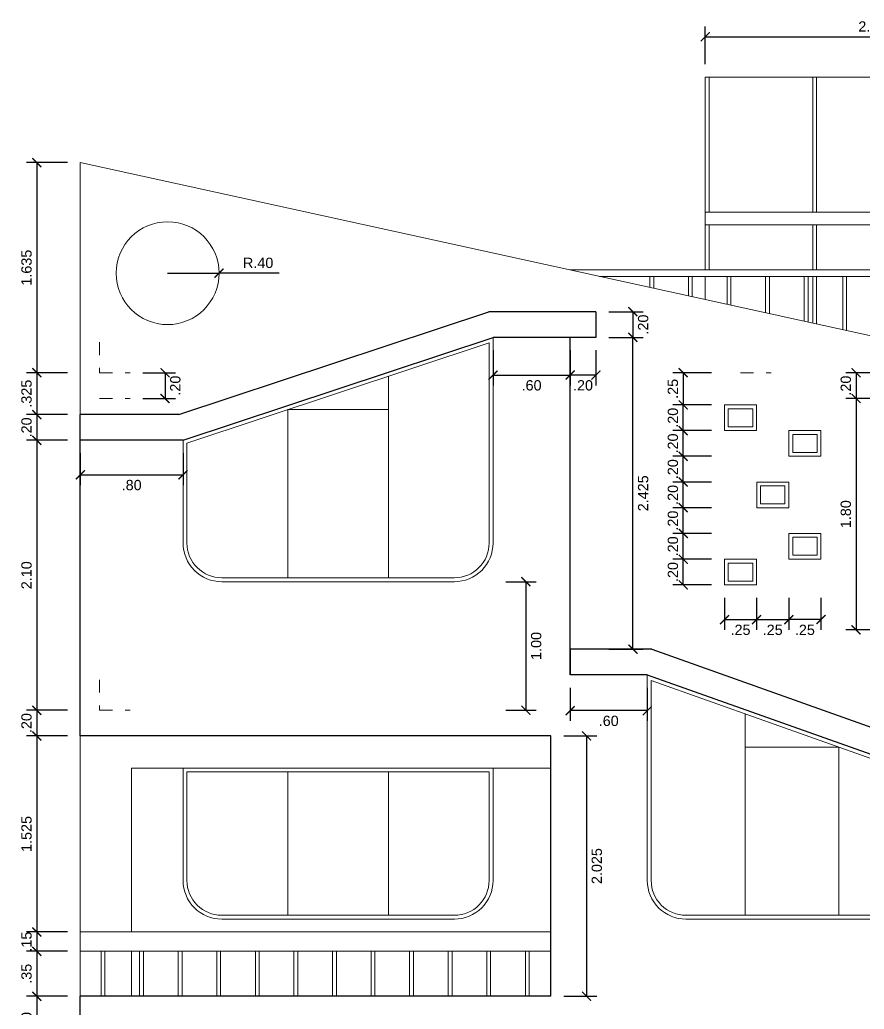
# Model space of a CAD drawing. Header units: millimetres. Extents: x 107 to 277, y 11 to 70.
# Drawn here: x 109.35 to 115.92, y 25.89 to 33.58 of the extents above; entities that cross this region are included whole.
import ezdxf

# ---------------------------------------------------------------- set-up
doc = ezdxf.new("R2010")
doc.units = ezdxf.units.MM
doc.header["$PDMODE"] = 32
doc.linetypes.add('HIDDEN2', pattern=[4.7625, 3.175, -1.5875])
doc.layers.get('0').update_dxf_attribs({"lineweight": 0})
doc.layers.get('Defpoints').update_dxf_attribs({"color": 167, "lineweight": 0})
for name, color, linetype, lineweight in [('A-Dims', 22, 'Continuous', 0), ('A-Elevation Medium', 30, 'Continuous', 30), ('A-Stair', 53, 'Continuous', 0), ('proyecciones', 33, 'HIDDEN2', 0)]:
    doc.layers.add(name, color=color, linetype=linetype, lineweight=lineweight)
doc.styles.add('ejes', font='swissel.ttf')
doc.dimstyles.new('DIM50', dxfattribs={"dimtxt": 0.08, "dimasz": 0.07, "dimexe": 0.08, "dimexo": 0.1, "dimgap": 0.04, "dimtad": 2, "dimzin": 4, "dimdsep": 46, "dimtxsty": 'ejes', "dimblk": 'ARCHTICK', "dimcen": 0.05, "dimadec": 0, "dimazin": 0, "dimtfac": 1, "dimtix": 1, "dimtmove": 0, "dimatfit": 3, "dimfxl": 0.08, "dimarcsym": 0})

# ---------------------------------------------------------------- blocks, each defined once
blk = doc.blocks.new('_ArchTick')
at = {"color": 0, "linetype": 'ByBlock', "const_width": 0.15}
blk.add_lwpolyline([(-0.5, -0.5), (0.5, 0.5)], dxfattribs=at)
blk = doc.blocks.new('*D372')
at = {"layer": 'A-Dims', "color": 0, "lineweight": -2}
for p, q in [((109.7198, 25.9879), (109.4022, 25.9879)), ((109.4822, 25.9879), (109.4822, 25.5879)), ((109.7198, 25.5879), (109.4022, 25.5879))]:
    blk.add_line(p, q, dxfattribs=at)
at = {"layer": 'Defpoints', "color": 0}
for p in [(109.8198, 25.9879), (109.4822, 25.5879), (109.8198, 25.5879)]:
    blk.add_point(p, dxfattribs=at)
at = {"layer": 'A-Dims', "color": 0, "lineweight": -2, "xscale": 0.07, "yscale": 0.07, "zscale": 0.07}
for p, rotation in [((109.4822, 25.9879), 90), ((109.4822, 25.5879), 270)]:
    blk.add_blockref('_ArchTick', p, dxfattribs=dict(at, rotation=rotation))
at = {"layer": 'A-Dims', "color": 0, "insert": (109.4022, 25.7879), "char_height": 0.08, "attachment_point": 5, "rotation": 90, "style": 'ejes'}
blk.add_mtext('.40', dxfattribs=at)
blk = doc.blocks.new('*D373')
at = {"layer": 'A-Dims', "color": 0, "lineweight": -2}
for p, q in [((109.7198, 26.3379), (109.4022, 26.3379)), ((109.4822, 26.3379), (109.4822, 25.9879)), ((109.7198, 25.9879), (109.4022, 25.9879))]:
    blk.add_line(p, q, dxfattribs=at)
at = {"layer": 'Defpoints', "color": 0}
for p in [(109.8198, 26.3379), (109.4822, 25.9879), (109.8198, 25.9879)]:
    blk.add_point(p, dxfattribs=at)
at = {"layer": 'A-Dims', "color": 0, "lineweight": -2, "xscale": 0.07, "yscale": 0.07, "zscale": 0.07}
for p, rotation in [((109.4822, 26.3379), 90), ((109.4822, 25.9879), 270)]:
    blk.add_blockref('_ArchTick', p, dxfattribs=dict(at, rotation=rotation))
at = {"layer": 'A-Dims', "color": 0, "insert": (109.4022, 26.1629), "char_height": 0.08, "attachment_point": 5, "rotation": 90, "style": 'ejes'}
blk.add_mtext('.35', dxfattribs=at)
blk = doc.blocks.new('*D374')
at = {"layer": 'A-Dims', "color": 0, "lineweight": -2}
for p, q in [((109.7198, 26.4879), (109.4022, 26.4879)), ((109.4822, 26.4879), (109.4822, 26.3379)), ((109.7198, 26.3379), (109.4022, 26.3379))]:
    blk.add_line(p, q, dxfattribs=at)
at = {"layer": 'Defpoints', "color": 0}
for p in [(109.8198, 26.4879), (109.4822, 26.3379), (109.8198, 26.3379)]:
    blk.add_point(p, dxfattribs=at)
at = {"layer": 'A-Dims', "color": 0, "lineweight": -2, "xscale": 0.07, "yscale": 0.07, "zscale": 0.07}
for p, rotation in [((109.4822, 26.4879), 270), ((109.4822, 26.3379), 90)]:
    blk.add_blockref('_ArchTick', p, dxfattribs=dict(at, rotation=rotation))
at = {"layer": 'A-Dims', "color": 0, "insert": (109.4022, 26.4129), "char_height": 0.08, "attachment_point": 5, "rotation": 90, "style": 'ejes'}
blk.add_mtext('.15', dxfattribs=at)
blk = doc.blocks.new('*D375')
at = {"layer": 'A-Dims', "color": 0, "lineweight": -2}
for p, q in [((109.7198, 28.0129), (109.4022, 28.0129)), ((109.4822, 28.0129), (109.4822, 26.4879)), ((109.7198, 26.4879), (109.4022, 26.4879))]:
    blk.add_line(p, q, dxfattribs=at)
at = {"layer": 'Defpoints', "color": 0}
for p in [(109.8198, 28.0129), (109.4822, 26.4879), (109.8198, 26.4879)]:
    blk.add_point(p, dxfattribs=at)
at = {"layer": 'A-Dims', "color": 0, "lineweight": -2, "xscale": 0.07, "yscale": 0.07, "zscale": 0.07}
for p, rotation in [((109.4822, 28.0129), 90), ((109.4822, 26.4879), 270)]:
    blk.add_blockref('_ArchTick', p, dxfattribs=dict(at, rotation=rotation))
at = {"layer": 'A-Dims', "color": 0, "insert": (109.4022, 27.2504), "char_height": 0.08, "attachment_point": 5, "rotation": 90, "style": 'ejes'}
blk.add_mtext('1.525', dxfattribs=at)
blk = doc.blocks.new('*D376')
at = {"layer": 'A-Dims', "color": 0, "lineweight": -2}
for p, q in [((109.7198, 30.3129), (109.4022, 30.3129)), ((109.4822, 30.3129), (109.4822, 28.2129)), ((109.7198, 28.2129), (109.4022, 28.2129))]:
    blk.add_line(p, q, dxfattribs=at)
at = {"layer": 'Defpoints', "color": 0}
for p in [(109.8198, 30.3129), (109.4822, 28.2129), (109.8198, 28.2129)]:
    blk.add_point(p, dxfattribs=at)
at = {"layer": 'A-Dims', "color": 0, "lineweight": -2, "xscale": 0.07, "yscale": 0.07, "zscale": 0.07}
for p, rotation in [((109.4822, 30.3129), 90), ((109.4822, 28.2129), 270)]:
    blk.add_blockref('_ArchTick', p, dxfattribs=dict(at, rotation=rotation))
at = {"layer": 'A-Dims', "color": 0, "insert": (109.4022, 29.2629), "char_height": 0.08, "attachment_point": 5, "rotation": 90, "style": 'ejes'}
blk.add_mtext('2.10', dxfattribs=at)
blk = doc.blocks.new('*D377')
at = {"layer": 'A-Dims', "color": 0, "lineweight": -2}
for p, q in [((109.7198, 28.2129), (109.4022, 28.2129)), ((109.4822, 28.2129), (109.4822, 28.0129)), ((109.7198, 28.0129), (109.4022, 28.0129))]:
    blk.add_line(p, q, dxfattribs=at)
at = {"layer": 'Defpoints', "color": 0}
for p in [(109.8198, 28.2129), (109.4822, 28.0129), (109.8198, 28.0129)]:
    blk.add_point(p, dxfattribs=at)
at = {"layer": 'A-Dims', "color": 0, "lineweight": -2, "xscale": 0.07, "yscale": 0.07, "zscale": 0.07}
for p, rotation in [((109.4822, 28.2129), 270), ((109.4822, 28.0129), 90)]:
    blk.add_blockref('_ArchTick', p, dxfattribs=dict(at, rotation=rotation))
at = {"layer": 'A-Dims', "color": 0, "insert": (109.4022, 28.1129), "char_height": 0.08, "attachment_point": 5, "rotation": 90, "style": 'ejes'}
blk.add_mtext('.20', dxfattribs=at)
blk = doc.blocks.new('*D378')
at = {"layer": 'A-Dims', "color": 0, "lineweight": -2}
for p, q in [((109.7198, 30.5129), (109.4022, 30.5129)), ((109.4822, 30.5129), (109.4822, 30.3129)), ((109.7198, 30.3129), (109.4022, 30.3129))]:
    blk.add_line(p, q, dxfattribs=at)
at = {"layer": 'Defpoints', "color": 0}
for p in [(109.8198, 30.5129), (109.4822, 30.3129), (109.8198, 30.3129)]:
    blk.add_point(p, dxfattribs=at)
at = {"layer": 'A-Dims', "color": 0, "lineweight": -2, "xscale": 0.07, "yscale": 0.07, "zscale": 0.07}
for p, rotation in [((109.4822, 30.5129), 270), ((109.4822, 30.3129), 90)]:
    blk.add_blockref('_ArchTick', p, dxfattribs=dict(at, rotation=rotation))
at = {"layer": 'A-Dims', "color": 0, "insert": (109.4022, 30.4129), "char_height": 0.08, "attachment_point": 5, "rotation": 90, "style": 'ejes'}
blk.add_mtext('.20', dxfattribs=at)
blk = doc.blocks.new('*D379')
at = {"layer": 'A-Dims', "color": 0, "lineweight": -2}
for p in [(110.4995, 31.6124), (111.3671, 31.6124)]:
    blk.add_line(p, (110.8995, 31.6124), dxfattribs=at)
at = {"layer": 'Defpoints', "color": 0}
for p in [(110.4995, 31.6124), (110.8995, 31.6124)]:
    blk.add_point(p, dxfattribs=at)
at = {"layer": 'A-Dims', "color": 0, "lineweight": -2, "xscale": 0.07, "yscale": 0.07, "zscale": 0.07, "rotation": 180.0000000000082}
blk.add_blockref('_ArchTick', (110.8995, 31.6124), dxfattribs=at)
at = {"layer": 'A-Dims', "color": 0, "insert": (111.2033, 31.6924), "char_height": 0.08, "attachment_point": 5, "style": 'ejes'}
blk.add_mtext('R.40', dxfattribs=at)
blk = doc.blocks.new('*D380')
at = {"layer": 'A-Dims', "color": 0, "lineweight": -2}
for p, q in [((113.9298, 31.3129), (114.1977, 31.3129)), ((114.1177, 31.3129), (114.1177, 31.1129)), ((113.9298, 31.1129), (114.1977, 31.1129))]:
    blk.add_line(p, q, dxfattribs=at)
at = {"layer": 'Defpoints', "color": 0}
for p in [(113.8298, 31.3129), (113.8298, 31.1129), (114.1177, 31.1129)]:
    blk.add_point(p, dxfattribs=at)
at = {"layer": 'A-Dims', "color": 0, "lineweight": -2, "xscale": 0.07, "yscale": 0.07, "zscale": 0.07}
for p, rotation in [((114.1177, 31.3129), 270), ((114.1177, 31.1129), 90)]:
    blk.add_blockref('_ArchTick', p, dxfattribs=dict(at, rotation=rotation))
at = {"layer": 'A-Dims', "color": 0, "insert": (114.1977, 31.2129), "char_height": 0.08, "attachment_point": 5, "rotation": 90, "style": 'ejes'}
blk.add_mtext('.20', dxfattribs=at)
blk = doc.blocks.new('*D381')
at = {"layer": 'A-Dims', "color": 0, "lineweight": -2}
for p, q in [((113.9298, 31.1129), (114.1977, 31.1129)), ((114.1177, 28.6879), (114.1177, 31.1129)), ((113.9298, 28.6879), (114.1977, 28.6879))]:
    blk.add_line(p, q, dxfattribs=at)
at = {"layer": 'Defpoints', "color": 0}
for p in [(113.8298, 31.1129), (114.1177, 31.1129), (113.8298, 28.6879)]:
    blk.add_point(p, dxfattribs=at)
at = {"layer": 'A-Dims', "color": 0, "lineweight": -2, "xscale": 0.07, "yscale": 0.07, "zscale": 0.07}
for p, rotation in [((114.1177, 31.1129), 90), ((114.1177, 28.6879), 270)]:
    blk.add_blockref('_ArchTick', p, dxfattribs=dict(at, rotation=rotation))
at = {"layer": 'A-Dims', "color": 0, "insert": (114.1977, 29.9004), "char_height": 0.08, "attachment_point": 5, "rotation": 90, "style": 'ejes'}
blk.add_mtext('2.425', dxfattribs=at)
blk = doc.blocks.new('*D382')
at = {"layer": 'A-Dims', "color": 0, "lineweight": -2}
for p, q in [((109.7198, 30.8379), (109.4022, 30.8379)), ((109.4822, 30.8379), (109.4822, 30.5129)), ((109.7198, 30.5129), (109.4022, 30.5129))]:
    blk.add_line(p, q, dxfattribs=at)
at = {"layer": 'Defpoints', "color": 0}
for p in [(109.8198, 30.8379), (109.4822, 30.5129), (109.8198, 30.5129)]:
    blk.add_point(p, dxfattribs=at)
at = {"layer": 'A-Dims', "color": 0, "lineweight": -2, "xscale": 0.07, "yscale": 0.07, "zscale": 0.07}
for p, rotation in [((109.4822, 30.8379), 90), ((109.4822, 30.5129), 270)]:
    blk.add_blockref('_ArchTick', p, dxfattribs=dict(at, rotation=rotation))
at = {"layer": 'A-Dims', "color": 0, "insert": (109.4022, 30.6754), "char_height": 0.08, "attachment_point": 5, "rotation": 90, "style": 'ejes'}
blk.add_mtext('.325', dxfattribs=at)
blk = doc.blocks.new('*D383')
at = {"layer": 'A-Dims', "color": 0, "lineweight": -2}
for p, q in [((110.3071, 30.8379), (110.5595, 30.8379)), ((110.4795, 30.8379), (110.4795, 30.6379)), ((110.3071, 30.6379), (110.5595, 30.6379))]:
    blk.add_line(p, q, dxfattribs=at)
at = {"layer": 'Defpoints', "color": 0}
for p in [(110.2071, 30.8379), (110.2071, 30.6379), (110.4795, 30.6379)]:
    blk.add_point(p, dxfattribs=at)
at = {"layer": 'A-Dims', "color": 0, "lineweight": -2, "xscale": 0.07, "yscale": 0.07, "zscale": 0.07}
for p, rotation in [((110.4795, 30.8379), 270), ((110.4795, 30.6379), 90)]:
    blk.add_blockref('_ArchTick', p, dxfattribs=dict(at, rotation=rotation))
at = {"layer": 'A-Dims', "color": 0, "insert": (110.5595, 30.7379), "char_height": 0.08, "attachment_point": 5, "rotation": 90, "style": 'ejes'}
blk.add_mtext('.20', dxfattribs=at)
blk = doc.blocks.new('*D384')
at = {"layer": 'A-Dims', "color": 0, "lineweight": -2}
for p, q in [((109.7198, 32.473), (109.4022, 32.473)), ((109.4822, 32.473), (109.4822, 30.8379)), ((109.7198, 30.8379), (109.4022, 30.8379))]:
    blk.add_line(p, q, dxfattribs=at)
at = {"layer": 'Defpoints', "color": 0}
for p in [(109.8198, 32.473), (109.4822, 30.8379), (109.8198, 30.8379)]:
    blk.add_point(p, dxfattribs=at)
at = {"layer": 'A-Dims', "color": 0, "lineweight": -2, "xscale": 0.07, "yscale": 0.07, "zscale": 0.07}
for p, rotation in [((109.4822, 32.473), 90), ((109.4822, 30.8379), 270)]:
    blk.add_blockref('_ArchTick', p, dxfattribs=dict(at, rotation=rotation))
at = {"layer": 'A-Dims', "color": 0, "insert": (109.4022, 31.6554), "char_height": 0.08, "attachment_point": 5, "rotation": 90, "style": 'ejes'}
blk.add_mtext('1.635', dxfattribs=at)
blk = doc.blocks.new('*D387')
at = {"layer": 'A-Dims', "color": 0, "lineweight": -2}
for p, q in [((115.9805, 30.6379), (115.7737, 30.6379)), ((115.8537, 30.6379), (115.8537, 28.8379)), ((115.9805, 28.8379), (115.7737, 28.8379))]:
    blk.add_line(p, q, dxfattribs=at)
at = {"layer": 'Defpoints', "color": 0}
for p in [(116.0805, 30.6379), (115.8537, 28.8379), (116.0805, 28.8379)]:
    blk.add_point(p, dxfattribs=at)
at = {"layer": 'A-Dims', "color": 0, "lineweight": -2, "xscale": 0.07, "yscale": 0.07, "zscale": 0.07}
for p, rotation in [((115.8537, 30.6379), 90), ((115.8537, 28.8379), 270)]:
    blk.add_blockref('_ArchTick', p, dxfattribs=dict(at, rotation=rotation))
at = {"layer": 'A-Dims', "color": 0, "insert": (115.7737, 29.7379), "char_height": 0.08, "attachment_point": 5, "rotation": 90, "style": 'ejes'}
blk.add_mtext('1.80', dxfattribs=at)
blk = doc.blocks.new('*D388')
at = {"layer": 'A-Dims', "color": 0, "lineweight": -2}
for p, q in [((116.0062, 30.8379), (115.7737, 30.8379)), ((115.8537, 30.8379), (115.8537, 30.6379)), ((116.0062, 30.6379), (115.7737, 30.6379))]:
    blk.add_line(p, q, dxfattribs=at)
at = {"layer": 'Defpoints', "color": 0}
for p in [(116.1062, 30.8379), (115.8537, 30.6379), (116.1062, 30.6379)]:
    blk.add_point(p, dxfattribs=at)
at = {"layer": 'A-Dims', "color": 0, "lineweight": -2, "xscale": 0.07, "yscale": 0.07, "zscale": 0.07}
for p, rotation in [((115.8537, 30.8379), 270), ((115.8537, 30.6379), 90)]:
    blk.add_blockref('_ArchTick', p, dxfattribs=dict(at, rotation=rotation))
at = {"layer": 'A-Dims', "color": 0, "insert": (115.7737, 30.7379), "char_height": 0.08, "attachment_point": 5, "rotation": 90, "style": 'ejes'}
blk.add_mtext('.20', dxfattribs=at)
blk = doc.blocks.new('*D389')
at = {"layer": 'A-Dims', "color": 0, "lineweight": -2}
for p, q in [((114.7298, 30.8379), (114.429, 30.8379)), ((114.509, 30.8379), (114.509, 30.5879)), ((114.7298, 30.5879), (114.429, 30.5879))]:
    blk.add_line(p, q, dxfattribs=at)
at = {"layer": 'Defpoints', "color": 0}
for p in [(114.8298, 30.8379), (114.509, 30.5879), (114.8298, 30.5879)]:
    blk.add_point(p, dxfattribs=at)
at = {"layer": 'A-Dims', "color": 0, "lineweight": -2, "xscale": 0.07, "yscale": 0.07, "zscale": 0.07}
for p, rotation in [((114.509, 30.8379), 90), ((114.509, 30.5879), 270)]:
    blk.add_blockref('_ArchTick', p, dxfattribs=dict(at, rotation=rotation))
at = {"layer": 'A-Dims', "color": 0, "insert": (114.429, 30.7129), "char_height": 0.08, "attachment_point": 5, "rotation": 90, "style": 'ejes'}
blk.add_mtext('.25', dxfattribs=at)
blk = doc.blocks.new('*D390')
at = {"layer": 'A-Dims', "color": 0, "lineweight": -2}
for p, q in [((114.7298, 30.5879), (114.429, 30.5879)), ((114.509, 30.3879), (114.509, 30.5879)), ((114.7298, 30.3879), (114.429, 30.3879))]:
    blk.add_line(p, q, dxfattribs=at)
at = {"layer": 'Defpoints', "color": 0}
for p in [(114.509, 30.5879), (114.8298, 30.5879), (114.8298, 30.3879)]:
    blk.add_point(p, dxfattribs=at)
at = {"layer": 'A-Dims', "color": 0, "lineweight": -2, "xscale": 0.07, "yscale": 0.07, "zscale": 0.07}
for p, rotation in [((114.509, 30.5879), 270), ((114.509, 30.3879), 90)]:
    blk.add_blockref('_ArchTick', p, dxfattribs=dict(at, rotation=rotation))
at = {"layer": 'A-Dims', "color": 0, "insert": (114.429, 30.4879), "char_height": 0.08, "attachment_point": 5, "rotation": 90, "style": 'ejes'}
blk.add_mtext('.20', dxfattribs=at)
blk = doc.blocks.new('*D391')
at = {"layer": 'A-Dims', "color": 0, "lineweight": -2}
for p, q in [((114.7298, 30.3879), (114.429, 30.3879)), ((114.509, 30.1879), (114.509, 30.3879)), ((114.7298, 30.1879), (114.429, 30.1879))]:
    blk.add_line(p, q, dxfattribs=at)
at = {"layer": 'Defpoints', "color": 0}
for p in [(114.509, 30.3879), (114.8298, 30.3879), (114.8298, 30.1879)]:
    blk.add_point(p, dxfattribs=at)
at = {"layer": 'A-Dims', "color": 0, "lineweight": -2, "xscale": 0.07, "yscale": 0.07, "zscale": 0.07}
for p, rotation in [((114.509, 30.3879), 270), ((114.509, 30.1879), 90)]:
    blk.add_blockref('_ArchTick', p, dxfattribs=dict(at, rotation=rotation))
at = {"layer": 'A-Dims', "color": 0, "insert": (114.429, 30.2879), "char_height": 0.08, "attachment_point": 5, "rotation": 90, "style": 'ejes'}
blk.add_mtext('.20', dxfattribs=at)
blk = doc.blocks.new('*D392')
at = {"layer": 'A-Dims', "color": 0, "lineweight": -2}
for p, q in [((114.7298, 30.1879), (114.429, 30.1879)), ((114.509, 29.9879), (114.509, 30.1879)), ((114.7298, 29.9879), (114.429, 29.9879))]:
    blk.add_line(p, q, dxfattribs=at)
at = {"layer": 'Defpoints', "color": 0}
for p in [(114.509, 30.1879), (114.8298, 30.1879), (114.8298, 29.9879)]:
    blk.add_point(p, dxfattribs=at)
at = {"layer": 'A-Dims', "color": 0, "lineweight": -2, "xscale": 0.07, "yscale": 0.07, "zscale": 0.07}
for p, rotation in [((114.509, 30.1879), 270), ((114.509, 29.9879), 90)]:
    blk.add_blockref('_ArchTick', p, dxfattribs=dict(at, rotation=rotation))
at = {"layer": 'A-Dims', "color": 0, "insert": (114.429, 30.0879), "char_height": 0.08, "attachment_point": 5, "rotation": 90, "style": 'ejes'}
blk.add_mtext('.20', dxfattribs=at)
blk = doc.blocks.new('*D393')
at = {"layer": 'A-Dims', "color": 0, "lineweight": -2}
for p, q in [((114.7298, 29.9879), (114.429, 29.9879)), ((114.509, 29.7879), (114.509, 29.9879)), ((114.7298, 29.7879), (114.429, 29.7879))]:
    blk.add_line(p, q, dxfattribs=at)
at = {"layer": 'Defpoints', "color": 0}
for p in [(114.509, 29.9879), (114.8298, 29.9879), (114.8298, 29.7879)]:
    blk.add_point(p, dxfattribs=at)
at = {"layer": 'A-Dims', "color": 0, "lineweight": -2, "xscale": 0.07, "yscale": 0.07, "zscale": 0.07}
for p, rotation in [((114.509, 29.9879), 270), ((114.509, 29.7879), 90)]:
    blk.add_blockref('_ArchTick', p, dxfattribs=dict(at, rotation=rotation))
at = {"layer": 'A-Dims', "color": 0, "insert": (114.429, 29.8879), "char_height": 0.08, "attachment_point": 5, "rotation": 90, "style": 'ejes'}
blk.add_mtext('.20', dxfattribs=at)
blk = doc.blocks.new('*D394')
at = {"layer": 'A-Dims', "color": 0, "lineweight": -2}
for p, q in [((114.7298, 29.7879), (114.429, 29.7879)), ((114.509, 29.5879), (114.509, 29.7879)), ((114.7298, 29.5879), (114.429, 29.5879))]:
    blk.add_line(p, q, dxfattribs=at)
at = {"layer": 'Defpoints', "color": 0}
for p in [(114.509, 29.7879), (114.8298, 29.7879), (114.8298, 29.5879)]:
    blk.add_point(p, dxfattribs=at)
at = {"layer": 'A-Dims', "color": 0, "lineweight": -2, "xscale": 0.07, "yscale": 0.07, "zscale": 0.07}
for p, rotation in [((114.509, 29.7879), 270), ((114.509, 29.5879), 90)]:
    blk.add_blockref('_ArchTick', p, dxfattribs=dict(at, rotation=rotation))
at = {"layer": 'A-Dims', "color": 0, "insert": (114.429, 29.6879), "char_height": 0.08, "attachment_point": 5, "rotation": 90, "style": 'ejes'}
blk.add_mtext('.20', dxfattribs=at)
blk = doc.blocks.new('*D395')
at = {"layer": 'A-Dims', "color": 0, "lineweight": -2}
for p, q in [((114.7298, 29.5879), (114.429, 29.5879)), ((114.509, 29.3879), (114.509, 29.5879)), ((114.7298, 29.3879), (114.429, 29.3879))]:
    blk.add_line(p, q, dxfattribs=at)
at = {"layer": 'Defpoints', "color": 0}
for p in [(114.509, 29.5879), (114.8298, 29.5879), (114.8298, 29.3879)]:
    blk.add_point(p, dxfattribs=at)
at = {"layer": 'A-Dims', "color": 0, "lineweight": -2, "xscale": 0.07, "yscale": 0.07, "zscale": 0.07}
for p, rotation in [((114.509, 29.5879), 270), ((114.509, 29.3879), 90)]:
    blk.add_blockref('_ArchTick', p, dxfattribs=dict(at, rotation=rotation))
at = {"layer": 'A-Dims', "color": 0, "insert": (114.429, 29.4879), "char_height": 0.08, "attachment_point": 5, "rotation": 90, "style": 'ejes'}
blk.add_mtext('.20', dxfattribs=at)
blk = doc.blocks.new('*D396')
at = {"layer": 'A-Dims', "color": 0, "lineweight": -2}
for p, q in [((114.7298, 29.3879), (114.429, 29.3879)), ((114.509, 29.1879), (114.509, 29.3879)), ((114.7298, 29.1879), (114.429, 29.1879))]:
    blk.add_line(p, q, dxfattribs=at)
at = {"layer": 'Defpoints', "color": 0}
for p in [(114.509, 29.3879), (114.8298, 29.3879), (114.8298, 29.1879)]:
    blk.add_point(p, dxfattribs=at)
at = {"layer": 'A-Dims', "color": 0, "lineweight": -2, "xscale": 0.07, "yscale": 0.07, "zscale": 0.07}
for p, rotation in [((114.509, 29.3879), 270), ((114.509, 29.1879), 90)]:
    blk.add_blockref('_ArchTick', p, dxfattribs=dict(at, rotation=rotation))
at = {"layer": 'A-Dims', "color": 0, "insert": (114.429, 29.2879), "char_height": 0.08, "attachment_point": 5, "rotation": 90, "style": 'ejes'}
blk.add_mtext('.20', dxfattribs=at)
blk = doc.blocks.new('*D397')
at = {"layer": 'A-Dims', "color": 0, "lineweight": -2}
for p, q in [((115.3303, 29.0879), (115.3303, 28.8377)), ((115.5803, 29.0879), (115.5803, 28.8377)), ((115.5803, 28.9177), (115.3303, 28.9177))]:
    blk.add_line(p, q, dxfattribs=at)
at = {"layer": 'Defpoints', "color": 0}
for p in [(115.3303, 29.1879), (115.5803, 29.1879), (115.3303, 28.9177)]:
    blk.add_point(p, dxfattribs=at)
at = {"layer": 'A-Dims', "color": 0, "lineweight": -2, "xscale": 0.07, "yscale": 0.07, "zscale": 0.07, "rotation": 180}
blk.add_blockref('_ArchTick', (115.3303, 28.9177), dxfattribs=at)
at = {"layer": 'A-Dims', "color": 0, "lineweight": -2, "xscale": 0.07, "yscale": 0.07, "zscale": 0.07}
blk.add_blockref('_ArchTick', (115.5803, 28.9177), dxfattribs=at)
at = {"layer": 'A-Dims', "color": 0, "insert": (115.4553, 28.8377), "char_height": 0.08, "attachment_point": 5, "style": 'ejes'}
blk.add_mtext('.25', dxfattribs=at)
blk = doc.blocks.new('*D398')
at = {"layer": 'A-Dims', "color": 0, "lineweight": -2}
for p, q in [((115.0798, 29.0879), (115.0798, 28.8377)), ((115.3303, 29.0879), (115.3303, 28.8377)), ((115.0798, 28.9177), (115.3303, 28.9177))]:
    blk.add_line(p, q, dxfattribs=at)
at = {"layer": 'Defpoints', "color": 0}
for p in [(115.0798, 29.1879), (115.3303, 29.1879), (115.3303, 28.9177)]:
    blk.add_point(p, dxfattribs=at)
at = {"layer": 'A-Dims', "color": 0, "lineweight": -2, "xscale": 0.07, "yscale": 0.07, "zscale": 0.07, "rotation": 180}
blk.add_blockref('_ArchTick', (115.0798, 28.9177), dxfattribs=at)
at = {"layer": 'A-Dims', "color": 0, "lineweight": -2, "xscale": 0.07, "yscale": 0.07, "zscale": 0.07}
blk.add_blockref('_ArchTick', (115.3303, 28.9177), dxfattribs=at)
at = {"layer": 'A-Dims', "color": 0, "insert": (115.2051, 28.8377), "char_height": 0.08, "attachment_point": 5, "style": 'ejes'}
blk.add_mtext('.25', dxfattribs=at)
blk = doc.blocks.new('*D399')
at = {"layer": 'A-Dims', "color": 0, "lineweight": -2}
for p, q in [((114.8298, 29.0879), (114.8298, 28.8377)), ((115.0798, 29.0879), (115.0798, 28.8377)), ((114.8298, 28.9177), (115.0798, 28.9177))]:
    blk.add_line(p, q, dxfattribs=at)
at = {"layer": 'Defpoints', "color": 0}
for p in [(114.8298, 29.1879), (115.0798, 29.1879), (115.0798, 28.9177)]:
    blk.add_point(p, dxfattribs=at)
at = {"layer": 'A-Dims', "color": 0, "lineweight": -2, "xscale": 0.07, "yscale": 0.07, "zscale": 0.07, "rotation": 180}
blk.add_blockref('_ArchTick', (114.8298, 28.9177), dxfattribs=at)
at = {"layer": 'A-Dims', "color": 0, "lineweight": -2, "xscale": 0.07, "yscale": 0.07, "zscale": 0.07}
blk.add_blockref('_ArchTick', (115.0798, 28.9177), dxfattribs=at)
at = {"layer": 'A-Dims', "color": 0, "insert": (114.9548, 28.8377), "char_height": 0.08, "attachment_point": 5, "style": 'ejes'}
blk.add_mtext('.25', dxfattribs=at)
blk = doc.blocks.new('*D406')
at = {"layer": 'A-Dims', "color": 0, "lineweight": -2}
for p, q in [((114.6798, 33.2379), (114.6798, 33.5312)), ((117.2798, 33.2379), (117.2798, 33.5312)), ((114.6798, 33.4512), (117.2798, 33.4512))]:
    blk.add_line(p, q, dxfattribs=at)
at = {"layer": 'Defpoints', "color": 0}
for p in [(117.2798, 33.4512), (114.6798, 33.1379), (117.2798, 33.1379)]:
    blk.add_point(p, dxfattribs=at)
at = {"layer": 'A-Dims', "color": 0, "lineweight": -2, "xscale": 0.07, "yscale": 0.07, "zscale": 0.07, "rotation": 180}
blk.add_blockref('_ArchTick', (114.6798, 33.4512), dxfattribs=at)
at = {"layer": 'A-Dims', "color": 0, "lineweight": -2, "xscale": 0.07, "yscale": 0.07, "zscale": 0.07}
blk.add_blockref('_ArchTick', (117.2798, 33.4512), dxfattribs=at)
at = {"layer": 'A-Dims', "color": 0, "insert": (115.9798, 33.5312), "char_height": 0.08, "attachment_point": 5, "style": 'ejes'}
blk.add_mtext('2.60', dxfattribs=at)
blk = doc.blocks.new('*D407')
at = {"layer": 'A-Dims', "color": 0, "lineweight": -2}
for p, q in [((113.5798, 28.0129), (113.8374, 28.0129)), ((113.7574, 28.0129), (113.7574, 25.9879)), ((113.5798, 25.9879), (113.8374, 25.9879))]:
    blk.add_line(p, q, dxfattribs=at)
at = {"layer": 'Defpoints', "color": 0}
for p in [(113.4798, 28.0129), (113.4798, 25.9879), (113.7574, 25.9879)]:
    blk.add_point(p, dxfattribs=at)
at = {"layer": 'A-Dims', "color": 0, "lineweight": -2, "xscale": 0.07, "yscale": 0.07, "zscale": 0.07}
for p, rotation in [((113.7574, 28.0129), 90), ((113.7574, 25.9879), 270)]:
    blk.add_blockref('_ArchTick', p, dxfattribs=dict(at, rotation=rotation))
at = {"layer": 'A-Dims', "color": 0, "insert": (113.8374, 27.0004), "char_height": 0.08, "attachment_point": 5, "rotation": 90, "style": 'ejes'}
blk.add_mtext('2.025', dxfattribs=at)
blk = doc.blocks.new('*D408')
at = {"layer": 'A-Dims', "color": 0, "lineweight": -2}
for p, q in [((109.8198, 30.2129), (109.8198, 29.9639)), ((110.6198, 30.2129), (110.6198, 29.9639)), ((109.8198, 30.0439), (110.6198, 30.0439))]:
    blk.add_line(p, q, dxfattribs=at)
at = {"layer": 'Defpoints', "color": 0}
for p in [(109.8198, 30.3129), (110.6198, 30.3129), (110.6198, 30.0439)]:
    blk.add_point(p, dxfattribs=at)
at = {"layer": 'A-Dims', "color": 0, "lineweight": -2, "xscale": 0.07, "yscale": 0.07, "zscale": 0.07, "rotation": 180}
blk.add_blockref('_ArchTick', (109.8198, 30.0439), dxfattribs=at)
at = {"layer": 'A-Dims', "color": 0, "lineweight": -2, "xscale": 0.07, "yscale": 0.07, "zscale": 0.07}
blk.add_blockref('_ArchTick', (110.6198, 30.0439), dxfattribs=at)
at = {"layer": 'A-Dims', "color": 0, "insert": (110.2198, 29.9639), "char_height": 0.08, "attachment_point": 5, "style": 'ejes'}
blk.add_mtext('.80', dxfattribs=at)
blk = doc.blocks.new('*D409')
at = {"layer": 'A-Dims', "color": 0, "lineweight": -2}
for p, q in [((113.0298, 31.0129), (113.0298, 30.7398)), ((113.6298, 31.0129), (113.6298, 30.7398)), ((113.0298, 30.8198), (113.6298, 30.8198))]:
    blk.add_line(p, q, dxfattribs=at)
at = {"layer": 'Defpoints', "color": 0}
for p in [(113.0298, 31.1129), (113.6298, 31.1129), (113.6298, 30.8198)]:
    blk.add_point(p, dxfattribs=at)
at = {"layer": 'A-Dims', "color": 0, "lineweight": -2, "xscale": 0.07, "yscale": 0.07, "zscale": 0.07, "rotation": 180}
blk.add_blockref('_ArchTick', (113.0298, 30.8198), dxfattribs=at)
at = {"layer": 'A-Dims', "color": 0, "lineweight": -2, "xscale": 0.07, "yscale": 0.07, "zscale": 0.07}
blk.add_blockref('_ArchTick', (113.6298, 30.8198), dxfattribs=at)
at = {"layer": 'A-Dims', "color": 0, "insert": (113.3298, 30.7398), "char_height": 0.08, "attachment_point": 5, "style": 'ejes'}
blk.add_mtext('.60', dxfattribs=at)
blk = doc.blocks.new('*D410')
at = {"layer": 'A-Dims', "color": 0, "lineweight": -2}
for p, q in [((113.6298, 31.0129), (113.6298, 30.7398)), ((113.8298, 31.0129), (113.8298, 30.7398)), ((113.8298, 30.8198), (113.6298, 30.8198))]:
    blk.add_line(p, q, dxfattribs=at)
at = {"layer": 'Defpoints', "color": 0}
for p in [(113.6298, 31.1129), (113.8298, 31.1129), (113.6298, 30.8198)]:
    blk.add_point(p, dxfattribs=at)
at = {"layer": 'A-Dims', "color": 0, "lineweight": -2, "xscale": 0.07, "yscale": 0.07, "zscale": 0.07}
blk.add_blockref('_ArchTick', (113.6298, 30.8198), dxfattribs=at)
at = {"layer": 'A-Dims', "color": 0, "lineweight": -2, "xscale": 0.07, "yscale": 0.07, "zscale": 0.07, "rotation": 180}
blk.add_blockref('_ArchTick', (113.8298, 30.8198), dxfattribs=at)
at = {"layer": 'A-Dims', "color": 0, "insert": (113.7298, 30.7398), "char_height": 0.08, "attachment_point": 5, "style": 'ejes'}
blk.add_mtext('.20', dxfattribs=at)
blk = doc.blocks.new('*D411')
at = {"layer": 'A-Dims', "color": 0, "lineweight": -2}
for p, q in [((113.6298, 28.3879), (113.6298, 28.1296)), ((114.2298, 28.3879), (114.2298, 28.1296)), ((114.2298, 28.2096), (113.6298, 28.2096))]:
    blk.add_line(p, q, dxfattribs=at)
at = {"layer": 'Defpoints', "color": 0}
for p in [(113.6298, 28.4879), (114.2298, 28.4879), (113.6298, 28.2096)]:
    blk.add_point(p, dxfattribs=at)
at = {"layer": 'A-Dims', "color": 0, "lineweight": -2, "xscale": 0.07, "yscale": 0.07, "zscale": 0.07, "rotation": 180}
blk.add_blockref('_ArchTick', (113.6298, 28.2096), dxfattribs=at)
at = {"layer": 'A-Dims', "color": 0, "lineweight": -2, "xscale": 0.07, "yscale": 0.07, "zscale": 0.07}
blk.add_blockref('_ArchTick', (114.2298, 28.2096), dxfattribs=at)
at = {"layer": 'A-Dims', "color": 0, "insert": (113.9298, 28.1296), "char_height": 0.08, "attachment_point": 5, "style": 'ejes'}
blk.add_mtext('.60', dxfattribs=at)
blk = doc.blocks.new('*D416')
at = {"layer": 'A-Dims', "color": 0, "lineweight": -2}
for p, q in [((113.1298, 29.2129), (113.3658, 29.2129)), ((113.2858, 29.2129), (113.2858, 28.2129)), ((113.1298, 28.2129), (113.3658, 28.2129))]:
    blk.add_line(p, q, dxfattribs=at)
at = {"layer": 'Defpoints', "color": 0}
for p in [(113.0298, 29.2129), (113.0298, 28.2129), (113.2858, 28.2129)]:
    blk.add_point(p, dxfattribs=at)
at = {"layer": 'A-Dims', "color": 0, "lineweight": -2, "xscale": 0.07, "yscale": 0.07, "zscale": 0.07}
for p, rotation in [((113.2858, 29.2129), 90), ((113.2858, 28.2129), 270)]:
    blk.add_blockref('_ArchTick', p, dxfattribs=dict(at, rotation=rotation))
at = {"layer": 'A-Dims', "color": 0, "insert": (113.3658, 28.7129), "char_height": 0.08, "attachment_point": 5, "rotation": 90, "style": 'ejes'}
blk.add_mtext('1.00', dxfattribs=at)

msp = doc.modelspace()

# ---------------------------------------------------------------- linework, layer by layer
at = {"layer": 'A-Elevation Medium'}
for p, q in [((110.5875, 30.5129), (112.9975, 31.3129)), ((113.8298, 31.3129), (112.9975, 31.3129)), ((113.8298, 31.3129), (113.8298, 31.1129)), ((110.6198, 30.3129), (113.0298, 31.1129)), ((113.8298, 31.1129), (113.0298, 31.1129)), ((113.6298, 28.4879), (113.6298, 31.1129)), ((109.8198, 28.0129), (109.8198, 30.5129)), ((110.5875, 30.5129), (109.8198, 30.5129)), ((110.6198, 30.3129), (109.8198, 30.3129)), ((114.2643, 28.6879), (113.6298, 28.6879)), ((113.6298, 28.6879), (113.6298, 28.4879)), ((114.2643, 28.6879), (116.5143, 27.8879)), ((114.2298, 28.4879), (113.6298, 28.4879)), ((114.2298, 28.4879), (116.4798, 27.6879)), ((113.4798, 28.0129), (109.8198, 28.0129)), ((113.4798, 25.9879), (113.4798, 28.0129)), ((113.4798, 25.9879), (109.8198, 25.9879)), ((109.8198, 25.3879), (109.8198, 25.9879))]:
    msp.add_line(p, q, dxfattribs=at)
at = {"layer": 'A-Stair', "color": 207}
for p, q in [((114.6798, 32.0879), (114.6798, 33.1379)), ((114.6798, 33.1379), (117.2798, 33.1379)), ((114.7098, 32.0879), (114.7098, 33.1379)), ((115.5165, 32.0879), (115.5165, 33.1379)), ((115.5465, 32.0879), (115.5465, 33.1379)), ((114.6798, 32.0879), (114.6798, 31.9879)), ((114.6798, 32.0879), (117.2798, 32.0879)), ((114.6798, 31.9879), (114.6798, 31.6379)), ((114.6798, 31.9879), (117.2798, 31.9879)), ((114.7098, 31.9879), (114.7098, 31.6379)), ((115.5165, 31.6379), (115.5165, 31.9879)), ((115.5465, 31.6379), (115.5465, 31.9879)), ((114.6798, 31.5879), (114.6798, 31.4077)), ((115.5165, 31.2244), (115.5165, 31.5879)), ((115.5465, 31.2178), (115.5465, 31.5879))]:
    msp.add_line(p, q, dxfattribs=at)
at = {"layer": 'A-Stair', "color": 53}
for p, q in [((109.8198, 30.5129), (109.8198, 32.473)), ((109.8198, 32.473), (117.2798, 30.8379)), ((109.8198, 25.9879), (109.8198, 28.0129)), ((113.4798, 27.7629), (110.2194, 27.7629)), ((110.2194, 26.4879), (110.2194, 27.7629)), ((110.2194, 25.9879), (110.2194, 26.3379))]:
    msp.add_line(p, q, dxfattribs=at)
at = {"layer": 'A-Stair', "color": 127}
for p, q in [((117.2798, 31.6379), (113.6298, 31.6379)), ((117.2798, 31.5879), (113.858, 31.5879)), ((114.2498, 31.502), (114.2498, 31.5879)), ((114.2798, 31.4954), (114.2798, 31.5879)), ((114.5498, 31.4362), (114.5498, 31.5879)), ((114.5798, 31.4297), (114.5798, 31.5879)), ((114.8498, 31.3705), (114.8498, 31.5879)), ((114.8798, 31.3639), (114.8798, 31.5879)), ((115.1498, 31.3047), (115.1498, 31.5879)), ((115.1798, 31.2982), (115.1798, 31.5879)), ((115.4498, 31.239), (115.4498, 31.5879)), ((115.4798, 31.2324), (115.4798, 31.5879)), ((115.7498, 31.1732), (115.7498, 31.5879)), ((115.7798, 31.1667), (115.7798, 31.5879)), ((113.4798, 26.4879), (109.8198, 26.4879)), ((113.4798, 26.3379), (109.8198, 26.3379)), ((109.9816, 25.9879), (109.9816, 26.3379)), ((110.0116, 25.9879), (110.0116, 26.3379)), ((110.2816, 25.9879), (110.2816, 26.3379)), ((110.3116, 25.9879), (110.3116, 26.3379)), ((110.5816, 25.9879), (110.5816, 26.3379)), ((110.6116, 25.9879), (110.6116, 26.3379)), ((110.8816, 25.9879), (110.8816, 26.3379)), ((110.9116, 25.9879), (110.9116, 26.3379)), ((111.1816, 25.9879), (111.1816, 26.3379)), ((111.2116, 25.9879), (111.2116, 26.3379)), ((111.4816, 25.9879), (111.4816, 26.3379)), ((111.5116, 25.9879), (111.5116, 26.3379)), ((111.7816, 25.9879), (111.7816, 26.3379)), ((111.8116, 25.9879), (111.8116, 26.3379)), ((112.0816, 25.9879), (112.0816, 26.3379)), ((112.1116, 25.9879), (112.1116, 26.3379)), ((112.3816, 25.9879), (112.3816, 26.3379)), ((112.4116, 25.9879), (112.4116, 26.3379)), ((112.6816, 25.9879), (112.6816, 26.3379)), ((112.7116, 25.9879), (112.7116, 26.3379)), ((112.9816, 25.9879), (112.9816, 26.3379)), ((113.0116, 25.9879), (113.0116, 26.3379)), ((113.2816, 25.9879), (113.2816, 26.3379)), ((113.3116, 25.9879), (113.3116, 26.3379))]:
    msp.add_line(p, q, dxfattribs=at)
at = {"layer": 'A-Stair'}
for p, q in [((112.2165, 30.8113), (112.2165, 29.2429)), ((111.4332, 30.5513), (111.4332, 29.2429)), ((111.4332, 30.5513), (112.2165, 30.5513)), ((114.9898, 28.1858), (114.9898, 26.6179)), ((115.7198, 27.9263), (114.9898, 27.9263)), ((115.7198, 27.9263), (115.7198, 26.6179)), ((111.4332, 27.7329), (111.4332, 26.6179)), ((112.2165, 27.7329), (112.2165, 26.6179))]:
    msp.add_line(p, q, dxfattribs=at)
at = {"layer": 'A-Stair', "color": 13}
for points in [[(113.0298, 31.1129), (113.0298, 29.5129, -0.414214), (112.7298, 29.2129), (110.9198, 29.2129, -0.414214), (110.6198, 29.5129), (110.6198, 30.3129), (113.0298, 31.1129)], [(116.4798, 27.6879), (116.4798, 26.8879, -0.414214), (116.1798, 26.5879), (114.5298, 26.5879, -0.414214), (114.2298, 26.8879), (114.2298, 28.4879), (116.4798, 27.6879)]]:
    msp.add_lwpolyline(points, format="xyb", dxfattribs=at)
at = {"layer": 'A-Stair', "color": 53}
for points in [[(112.9998, 31.0713), (112.9998, 29.5129, -0.414214), (112.7298, 29.2429), (110.9198, 29.2429, -0.414214), (110.6498, 29.5129), (110.6498, 30.2912)], [(116.4498, 27.6667), (116.4498, 26.8879, -0.414214), (116.1798, 26.6179), (114.5298, 26.6179, -0.414214), (114.2598, 26.8879), (114.2598, 28.4454)], [(112.7298, 26.6179), (110.9198, 26.6179, -0.414214), (110.6498, 26.8879), (110.6498, 27.7329), (112.9998, 27.7329), (112.9998, 26.8879, -0.414214)]]:
    msp.add_lwpolyline(points, format="xyb", close=True, dxfattribs=at)
at = {"layer": 'A-Stair', "color": 13}
for points in [[(115.0798, 30.3879), (114.8298, 30.3879), (114.8298, 30.5879), (115.0798, 30.5879)], [(115.5803, 30.1879), (115.3303, 30.1879), (115.3303, 30.3879), (115.5803, 30.3879)], [(115.3303, 29.7879), (115.0803, 29.7879), (115.0803, 29.9879), (115.3303, 29.9879)], [(115.5803, 29.3879), (115.3303, 29.3879), (115.3303, 29.5879), (115.5803, 29.5879)], [(115.0798, 29.1879), (114.8298, 29.1879), (114.8298, 29.3879), (115.0798, 29.3879)]]:
    msp.add_lwpolyline(points, close=True, dxfattribs=at)
at = {"layer": 'A-Stair', "color": 53}
for points in [[(115.0498, 30.4179), (114.8598, 30.4179), (114.8598, 30.5579), (115.0498, 30.5579)], [(115.5503, 30.2179), (115.3603, 30.2179), (115.3603, 30.3579), (115.5503, 30.3579)], [(115.3003, 29.8179), (115.1103, 29.8179), (115.1103, 29.9579), (115.3003, 29.9579)], [(115.5503, 29.4179), (115.3603, 29.4179), (115.3603, 29.5579), (115.5503, 29.5579)], [(115.0498, 29.2179), (114.8598, 29.2179), (114.8598, 29.3579), (115.0498, 29.3579)]]:
    msp.add_lwpolyline(points, close=True, dxfattribs=at)
at = {"layer": 'A-Stair', "color": 13}
msp.add_lwpolyline([(112.7298, 26.5879), (110.9198, 26.5879, -0.414214), (110.6198, 26.8879), (110.6198, 27.7629), (113.0298, 27.7629), (113.0298, 26.8879, -0.414214)], format="xyb", close=True, dxfattribs=at)
at = {"layer": 'A-Stair', "color": 53}
msp.add_circle((110.4995, 31.6124), 0.4, dxfattribs=at)
at = {"layer": 'proyecciones', "ltscale": 0.015}
for p, q in [((114.9553, 30.8379), (115.1925, 30.8379)), ((109.9698, 30.6379), (110.2071, 30.6379))]:
    msp.add_line(p, q, dxfattribs=at)
for points in [[(109.9698, 31.0751), (109.9698, 30.8379), (110.2071, 30.8379)], [(109.9698, 28.4501), (109.9698, 28.2129), (110.2071, 28.2129)]]:
    msp.add_lwpolyline(points, dxfattribs=at)

# ---------------------------------------------------------------- dimensions: what is measured, and where the dimension line sits
at = {"layer": 'A-Dims'}
for base, p1, p2, picture, middle in [((117.2798, 33.4512), (114.6798, 33.1379), (117.2798, 33.1379), '*D406', (115.9798, 33.5312)), ((113.6298, 30.8198), (113.0298, 31.1129), (113.6298, 31.1129), '*D409', (113.3298, 30.7398)), ((113.6298, 30.8198), (113.8298, 31.1129), (113.6298, 31.1129), '*D410', (113.7298, 30.7398)), ((110.6198, 30.0439), (109.8198, 30.3129), (110.6198, 30.3129), '*D408', (110.2198, 29.9639)), ((115.0798, 28.9177), (114.8298, 29.1879), (115.0798, 29.1879), '*D399', (114.9548, 28.8377)), ((115.3303, 28.9177), (115.0798, 29.1879), (115.3303, 29.1879), '*D398', (115.2051, 28.8377)), ((115.3303, 28.9177), (115.5803, 29.1879), (115.3303, 29.1879), '*D397', (115.4553, 28.8377)), ((113.6298, 28.2096), (114.2298, 28.4879), (113.6298, 28.4879), '*D411', (113.9298, 28.1296))]:
    dim = msp.add_linear_dim(base=base, p1=p1, p2=p2, dimstyle='DIM50', dxfattribs=at)
    dim.commit()
    dim.dimension.update_dxf_attribs({"geometry": picture, "text_midpoint": middle})
for base, p1, p2, text, picture, middle in [((109.4822, 30.8379), (109.8198, 32.473), (109.8198, 30.8379), '1.635', '*D384', (109.4022, 31.6554)), ((114.1177, 31.1129), (113.8298, 28.6879), (113.8298, 31.1129), '2.425', '*D381', (114.1977, 29.9004)), ((109.4822, 30.5129), (109.8198, 30.8379), (109.8198, 30.5129), '.325', '*D382', (109.4022, 30.6754)), ((109.4822, 26.4879), (109.8198, 28.0129), (109.8198, 26.4879), '1.525', '*D375', (109.4022, 27.2504)), ((113.7574, 25.9879), (113.4798, 28.0129), (113.4798, 25.9879), '2.025', '*D407', (113.8374, 27.0004))]:
    dim = msp.add_linear_dim(base=base, p1=p1, p2=p2, angle=90, text=text, dimstyle='DIM50', dxfattribs=at)
    dim.commit()
    dim.dimension.update_dxf_attribs({"geometry": picture, "text_midpoint": middle})
dim = msp.add_radius_dim(center=(110.4995, 31.6124), mpoint=(110.8995, 31.6124), dimstyle='DIM50', dxfattribs=at)
dim.commit()
dim.dimension.update_dxf_attribs({"geometry": '*D379', "text_midpoint": (111.2033, 31.6924)})
for base, p1, p2, picture, middle in [((114.1177, 31.1129), (113.8298, 31.3129), (113.8298, 31.1129), '*D380', (114.1977, 31.2129)), ((110.4795, 30.6379), (110.2071, 30.8379), (110.2071, 30.6379), '*D383', (110.5595, 30.7379)), ((114.509, 30.5879), (114.8298, 30.8379), (114.8298, 30.5879), '*D389', (114.429, 30.7129)), ((115.8537, 30.6379), (116.1062, 30.8379), (116.1062, 30.6379), '*D388', (115.7737, 30.7379)), ((115.8537, 28.8379), (116.0805, 30.6379), (116.0805, 28.8379), '*D387', (115.7737, 29.7379)), ((114.509, 30.5879), (114.8298, 30.3879), (114.8298, 30.5879), '*D390', (114.429, 30.4879)), ((109.4822, 30.3129), (109.8198, 30.5129), (109.8198, 30.3129), '*D378', (109.4022, 30.4129)), ((114.509, 30.3879), (114.8298, 30.1879), (114.8298, 30.3879), '*D391', (114.429, 30.2879)), ((109.4822, 28.2129), (109.8198, 30.3129), (109.8198, 28.2129), '*D376', (109.4022, 29.2629)), ((114.509, 30.1879), (114.8298, 29.9879), (114.8298, 30.1879), '*D392', (114.429, 30.0879)), ((114.509, 29.9879), (114.8298, 29.7879), (114.8298, 29.9879), '*D393', (114.429, 29.8879)), ((114.509, 29.7879), (114.8298, 29.5879), (114.8298, 29.7879), '*D394', (114.429, 29.6879)), ((114.509, 29.5879), (114.8298, 29.3879), (114.8298, 29.5879), '*D395', (114.429, 29.4879)), ((114.509, 29.3879), (114.8298, 29.1879), (114.8298, 29.3879), '*D396', (114.429, 29.2879)), ((113.2858, 28.2129), (113.0298, 29.2129), (113.0298, 28.2129), '*D416', (113.3658, 28.7129)), ((109.4822, 28.0129), (109.8198, 28.2129), (109.8198, 28.0129), '*D377', (109.4022, 28.1129)), ((109.4822, 26.3379), (109.8198, 26.4879), (109.8198, 26.3379), '*D374', (109.4022, 26.4129)), ((109.4822, 25.9879), (109.8198, 26.3379), (109.8198, 25.9879), '*D373', (109.4022, 26.1629)), ((109.4822, 25.5879), (109.8198, 25.9879), (109.8198, 25.5879), '*D372', (109.4022, 25.7879))]:
    dim = msp.add_linear_dim(base=base, p1=p1, p2=p2, angle=90, dimstyle='DIM50', dxfattribs=at)
    dim.commit()
    dim.dimension.update_dxf_attribs({"geometry": picture, "text_midpoint": middle})

doc.saveas('drawing.dxf')
